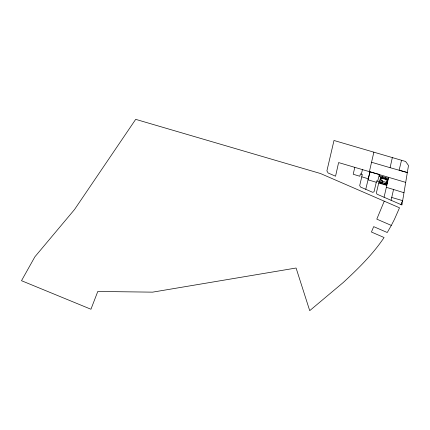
<?xml version="1.0" encoding="UTF-8"?>
<svg xmlns="http://www.w3.org/2000/svg" width="430" height="430" viewBox="0 0 430 430"><rect width="100%" height="100%" fill="white"/><g stroke="black" fill="none" stroke-linecap="round" stroke-linejoin="round"><path stroke-width="0.64" d="M405.7 182.374L338.603 162.578L335.561 176.214L328.117 172.989L326.902 170.882L333.997 140.481L405.63 161.481L408.5 165.486L402.614 200.955L401.83 203.148L402.222 203.309L401.942 204.997L377.088 194.22L376.363 192.957L379.056 181.589L376.621 180.869L374.025 191.801L372.719 192.328L360.544 187.05L359.695 185.572L362.329 174.467L360.378 173.892L359.813 176.252L353.207 174.252L354.798 167.351M401.523 160.277L399.115 170.221L407.334 172.532L390.091 167.689L392.353 157.59M384.065 197.252L388.704 177.246M391.08 200.289L393.547 189.485L386.312 187.324M373.863 152.166L369.386 171.656L379.362 174.429L377.685 181.186M361.35 174.182L362.458 169.608M365.753 189.307L369.967 171.823L368.042 179.821L376.282 182.293M379.76 181.804L380.281 179.643L382.721 180.38L382.189 182.546M380.975 182.169L381.501 180.009M380.889 183.126L381.109 182.218M382.05 178.369L381.953 178.767L380.389 178.294M382.372 177.493L382.582 176.628M385.296 178.375L385.506 177.509M384.785 184.298L385.006 183.395M385.946 179.547L385.85 179.939L387.414 180.412M385.844 183.648L386.371 181.481L387.591 181.847L387.065 184.002L379.545 181.75M384.248 201.175L376.798 219.128L391.311 225.417L394.385 219.472L399.518 207.803L320.431 173.505L135.692 119.352L74.514 209.539L34.9 256.791L21.5 280.699L90.94 309.24L97.793 291.459L152.607 292.147L296.087 268.019L309.718 310.648L343.242 282.51C358.093 268.739 372.799 254.442 384.081 237.516L371.439 232.033L373.681 226.631L387.258 232.517L391.311 225.417M400.943 204.562L402.663 200.654L391.73 197.451M378.712 183.035L386.758 185.351M371.547 162.25L390.091 167.689M361.77 176.821L368.29 178.778M380.486 177.896L387.511 180.014M382.506 181.25L386.161 182.352M393.547 189.485L403.985 192.721M379.663 175.746L379.448 176.612L388.22 179.256L388.43 178.391L379.663 175.746M380.609 177.386L379.325 182.653L386.35 184.771L387.634 179.503L380.609 177.386"/></g></svg>
